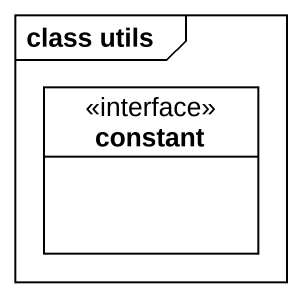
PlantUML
@startuml
mainframe class utils
hide circle
hide empty members
class constant <<interface>>
@enduml
